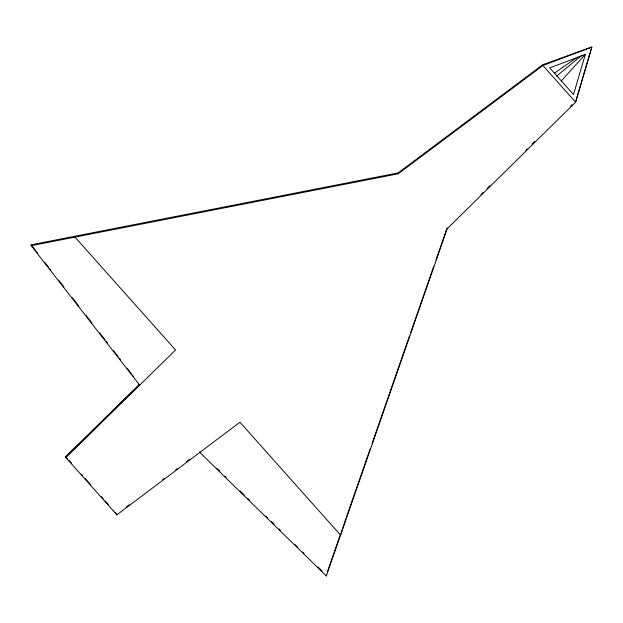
<?xml version="1.0" encoding="UTF-8"?>
<svg xmlns="http://www.w3.org/2000/svg" width="623" height="623" viewBox="0 0 623 623"><rect width="100%" height="100%" fill="white"/><g stroke="black" fill="none" stroke-linecap="round" stroke-linejoin="round"><path stroke-width="0.93" d="M327.527 571.439L340.166 535.126M345.905 518.624L340.555 535.102L239.956 422.23L116.898 514.832L65.859 457.562L65.781 456.675L139.614 384.282L139.692 385.17L31.228 245.688L31.15 244.8L398.136 172.914L542.851 64.636L591.85 47.052L575.59 102.172L447.189 228.75L326.335 575.948L199.812 452.446L199.749 451.722M346.544 516.794L370.171 448.918M372.087 443.412L409.443 336.101M410.721 332.433L433.709 266.395M435.944 259.97L446.8 228.789M561.292 80.99L585.347 54.271M480.94 194.524L483.012 192.476M487.155 188.395L489.919 185.677M525.812 150.283L527.19 148.92M532.026 144.162L534.783 141.437M570.684 106.05L572.062 104.687M139.63 384.446L65.797 456.838L67.634 458.902M65.859 457.562L175.569 349.986L74.97 237.114L74.9 236.234M556.588 76.138L582.1 55.097M126.134 507.106L129.234 504.778M162.556 479.702L164.106 478.542M175.733 469.797L177.282 468.628M186.581 461.627L189.68 459.299M31.228 245.688L398.214 173.801L542.921 65.516L591.85 47.052L575.59 102.172L542.921 65.516L542.851 64.636M554.353 73.203L577.49 57.067M217.116 468.519L219.896 471.237M224.763 475.988L226.157 477.343M240.057 490.916L244.232 494.989M247.705 498.384L249.792 500.417M265.78 516.023L267.867 518.063M271.34 521.451L274.12 524.169M278.987 528.919L280.381 530.274M294.975 544.525L297.763 547.243M302.622 551.994L304.016 553.349M317.917 566.922L322.091 570.995M69.06 460.35L71.637 463.239M81.309 474.095L82.602 475.544M85.18 478.441L90.335 484.227M101.3 496.523L103.239 498.696M105.17 500.869L108.394 504.482M115.613 512.729L116.898 514.832M31.15 244.8L35.324 250.166M36.516 251.7L37.707 253.234M44.856 262.431L48.43 267.026M49.622 268.56L50.813 270.094M58.562 280.054L63.928 286.954M72.276 297.685L78.825 306.111M85.982 315.308L91.939 322.971M99.688 332.939L105.053 339.831M106.245 341.365L107.436 342.899M113.394 350.562L118.16 356.691M119.351 358.225L120.543 359.759M127.1 368.193L131.274 373.551M132.465 375.085L133.657 376.619M113.55 510.276L113.775 510.673M447.119 227.87L447.189 228.75M398.136 172.914L398.214 173.801M326.265 575.068L326.335 575.948M585.316 54.458L573.495 94.54L549.743 67.884L585.316 54.458"/></g></svg>
